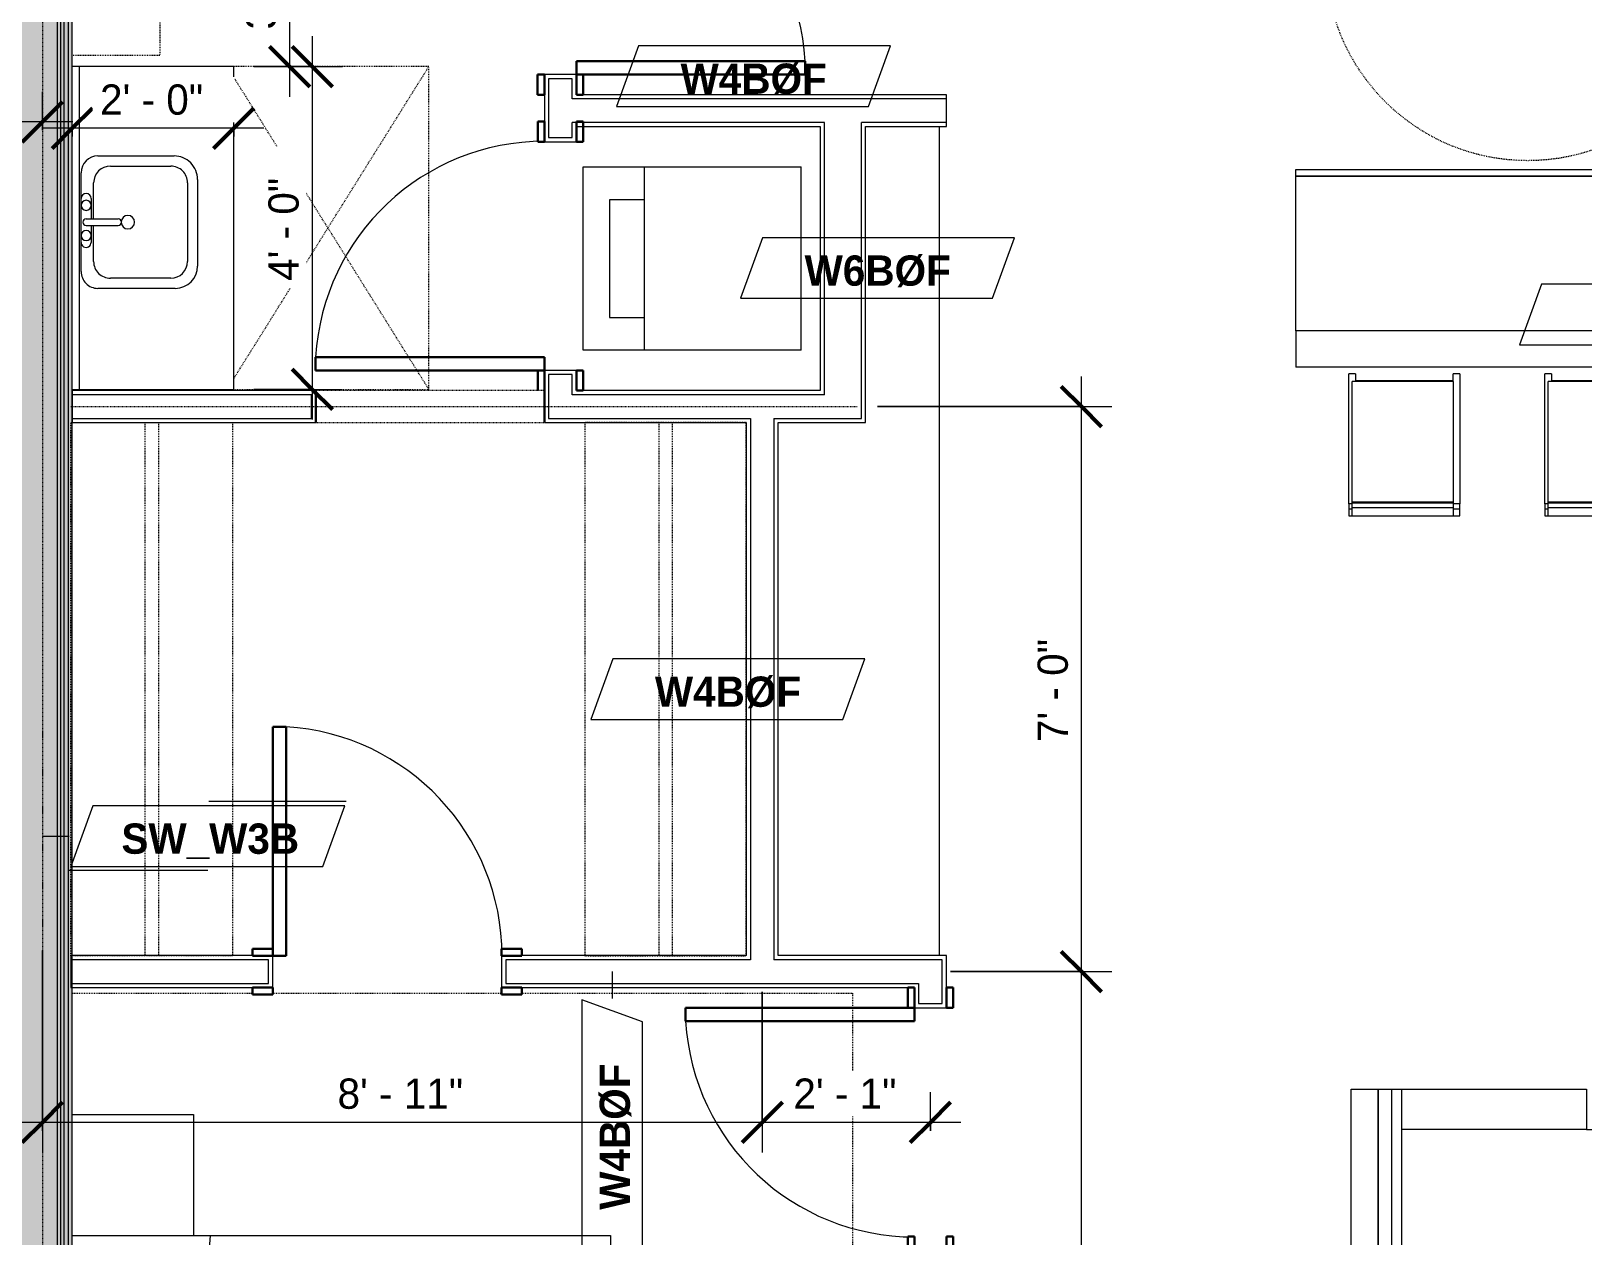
# Model space of a CAD drawing. Header units: inches. Extents: x -4010 to -1872, y 9846 to 12241.
# Drawn here: x -2937.2 to -2706.5, y 10120.7 to 10299.9 of the extents above; entities that cross this region are included whole.
import ezdxf

# ---------------------------------------------------------------- set-up
doc = ezdxf.new("R2010")
doc.units = ezdxf.units.IN
doc.header["$MEASUREMENT"] = 0
for name, pattern in [('Dash', [0.25, 0.125, -0.125]), ('Dash 3_32_', [0.1875, 0.09375, -0.09375]), ('Overhead', [0.15625, 0.09375, -0.0625])]:
    doc.linetypes.add(name, pattern=pattern)
for name, color, linetype, lineweight in [('0-1', 7, 'Continuous', 5), ('A-ANNO-DIMS', 211, 'Continuous', 9), ('A-ANNO-DIMS-48', 211, 'Continuous', 9), ('A-DETL-1', 90, 'Dash 3_32_', 18), ('A-DETL-GENF-3', 92, 'Overhead', 9), ('A-DETL-MEDM', 33, 'Continuous', 30), ('A-DOOR-3', 31, 'Continuous', 9), ('A-DOOR-4', 31, 'Continuous', 30), ('A-DOOR-FRAM-3', 31, 'Continuous', 30), ('A-GENM', 5, 'Continuous', 9), ('A-GENM-HDLN', 13, 'Dash', 9), ('A-WALL', 113, 'Continuous', 18), ('A-WALL-2', 250, 'Continuous', 18), ('A-WALL-3', 113, 'Continuous', 9), ('A-WALL-IDEN', 211, 'Continuous', 9), ('I-FURN', 30, 'Continuous', 9), ('I-FURN-HDLN', 30, 'Dash', 9), ('I-WALL-1', 21, 'Continuous', 18), ('I-WALL-2', 241, 'Continuous', 5), ('I-WALL-3', 7, 'Continuous', 9), ('P-SANR-FIXT', 6, 'Continuous', 9), ('Q-CASE', 31, 'Continuous', 9), ('Q-CASE-2', 31, 'Dash', 9), ('Q-CASE-HDLN', 31, 'Dash', 9)]:
    doc.layers.add(name, color=color, linetype=linetype, lineweight=lineweight)
doc.styles.add('Century Gothic', font='ufonts.com_century-gothic.ttf', dxfattribs={"height": 4.5})
doc.styles.add('Century Gothic_B', font='GOTHICB.TTF', dxfattribs={"height": 4.5})
doc.dimstyles.new('OD_1__HACK_2', dxfattribs={"dimscale": 12, "dimtxt": 4.698757, "dimasz": 0.5, "dimexe": 0.375, "dimexo": 0.25, "dimgap": 0.0625, "dimtad": 1, "dimdec": 4, "dimrnd": 0.0625, "dimzin": 3, "dimdsep": 46, "dimlunit": 4, "dimtxsty": 'Century Gothic', "dimblk1": 'OBLIQUE', "dimblk2": 'OBLIQUE', "dimsah": 1, "dimcen": 0.09, "dimdle": 0.375, "dimazin": 0, "dimtfac": 1, "dimtdec": 4, "dimtix": 1, "dimtmove": 0, "dimatfit": 3, "dimfxl": 1, "dimtvp": 1, "dimtfill": 1, "dimfrac": 2, "dimtolj": 1, "dimtzin": 0, "dimarcsym": 2})
doc.dimstyles.new('OD_1__HACK_2_1', dxfattribs={"dimscale": 12, "dimtxt": 4.698757, "dimasz": 0.5, "dimexe": 0.375, "dimexo": 0.25, "dimgap": 0.0625, "dimtad": 1, "dimdec": 4, "dimrnd": 0.0625, "dimzin": 3, "dimdsep": 46, "dimlunit": 4, "dimtxsty": 'Century Gothic', "dimblk1": 'OBLIQUE', "dimblk2": 'OBLIQUE', "dimsah": 1, "dimcen": 0.09, "dimdle": 0.375, "dimazin": 0, "dimtfac": 1, "dimtdec": 4, "dimtix": 1, "dimtmove": 0, "dimatfit": 3, "dimfxl": 1, "dimtvp": 1, "dimtfill": 1, "dimfrac": 2, "dimtolj": 1, "dimtzin": 0, "dimarcsym": 2})

# ---------------------------------------------------------------- blocks, each defined once
blk = doc.blocks.new('CTR - 1st Phase - Common Walls_rvt-1-UNITS PLANS - 3RD FLOOR')
at = {"layer": 'I-WALL-1'}
blk.add_hatch(color=256, dxfattribs=at).paths.add_polyline_path([(-2931.71, 9988.44), (-2931.09, 9988.44), (-2931.09, 10373.41), (-2931.71, 10373.41), (-2931.71, 9995.9)], flags=0)
at = {"layer": 'I-WALL-2'}
for points in [[(-2938.84, 9988.44), (-2933.34, 9988.44), (-2933.34, 10374.04), (-2938.84, 10374.04), (-2938.84, 9995.9)], [(-2933.34, 9988.44), (-2932.84, 9988.44), (-2932.84, 10374.04), (-2933.34, 10374.04), (-2933.34, 9995.9)], [(-2932.34, 9988.44), (-2932.34, 10374.04), (-2932.84, 10374.04), (-2932.84, 9988.44)], [(-2931.71, 9988.44), (-2931.71, 10374.04), (-2932.34, 10374.04), (-2932.34, 9988.44)]]:
    blk.add_hatch(color=256, dxfattribs=at).paths.add_polyline_path(points, flags=0)
at = {"layer": 'A-WALL-2'}
for p, q in [((-2933.34, 10373.41), (-2933.34, 9988.44)), ((-2932.84, 10373.41), (-2932.84, 9988.44)), ((-2932.34, 10373.41), (-2932.34, 9988.44)), ((-2931.71, 10373.41), (-2931.71, 9988.44))]:
    blk.add_line(p, q, dxfattribs=at)
at = {"layer": 'I-WALL-3'}
blk.add_line((-2931.09, 9988.44), (-2931.09, 10332.89), dxfattribs=at)
blk = doc.blocks.new('Couch-Both_Arms-Generic - 1-1372852-UNITS PLANS - 3RD FLOOR')
at = {"layer": 'I-FURN'}
for p, q in [((-36, 18.5), (36, 18.5)), ((-36, 17.5), (-36, 18.5)), ((36, 18.5), (36, 17.5)), ((-42, 17.5), (-36, 17.5)), ((-42, -10), (-42, 17.5)), ((-36, 17.5), (-36, -10)), ((36, 17.5), (42, 17.5)), ((36, -10), (36, 17.5)), ((42, 17.5), (42, -10)), ((-42, -10), (42, -10)), ((-42, -13.5), (-42, -10)), ((-42, -11.5), (42, -11.5)), ((42, -10), (42, -13.5)), ((-42, -13.5), (42, -13.5)), ((-42, -17.5), (-42, -13.5)), ((42, -13.5), (-42, -13.5)), ((42, -13.5), (42, -17.5)), ((42, -17.5), (-42, -17.5))]:
    blk.add_line(p, q, dxfattribs=at)
blk = doc.blocks.new('Bar_Stool_6722_1_ - Bar_Stool_6722_1_-1372833-UNITS PLANS - 3RD FLOOR')
at = {"layer": 'I-FURN'}
for p, q in [((1, 0), (0, 0)), ((0, 0), (0, -0.98)), ((1, -1.24), (1, 0)), ((16, 0), (1, 0)), ((16, 0), (16, -1.24)), ((0, -0.98), (1, -0.98)), ((0, -0.98), (0, -1.78)), ((0, -1.78), (1, -1.78)), ((0, -17.72), (0, -1.78)), ((1, -1.91), (1, -1.24)), ((16, -1.24), (1, -1.24)), ((1, -1.91), (16, -1.91)), ((1, -2.03), (1, -1.91)), ((1, -17.63), (1, -2.03)), ((1, -2.03), (16, -2.03)), ((16.5, 0), (16, 0)), ((16, -0.98), (16.5, -0.98)), ((16, -1.24), (16, -1.91)), ((16, -1.78), (16.5, -1.78)), ((16, -1.91), (16, -2.03)), ((16, -2.03), (16, -17.63)), ((16.5, -0.98), (16.5, 0)), ((16.5, -1.78), (16.5, -0.98)), ((16.5, -1.78), (16.5, -17.72)), ((0, -19.21), (0, -17.72)), ((1, -19.89), (1, -17.63)), ((16, -17.63), (16, -19.89)), ((16.5, -17.72), (16.5, -19.21)), ((0, -21.13), (0, -19.21)), ((1, -19.99), (1, -19.89)), ((1, -19.99), (1, -20.06)), ((1, -20), (16, -20)), ((1, -20.06), (1, -20.14)), ((15.5, -20.14), (1, -20.14)), ((1, -20.14), (1, -21.13)), ((15.5, -20.06), (15.5, -19.98)), ((15.5, -20.14), (15.5, -20.06)), ((15.5, -21.13), (15.5, -20.14)), ((16, -19.89), (16, -19.99)), ((16.5, -19.21), (16.5, -21.13)), ((0, -21.13), (1, -21.13)), ((15.5, -21.13), (16.5, -21.13))]:
    blk.add_line(p, q, dxfattribs=at)
blk = doc.blocks.new('OD_CW_Base Cabinet - OD_CW_Base Cabinet-V39-UNITS PLANS - 3RD FLOOR')
at = {"layer": 'Q-CASE'}
for p, q in [((0.74, -24), (0.74, 0)), ((0.74, 0), (107.69, 0)), ((0.74, -1), (0.74, 0)), ((0.74, 0), (107.69, 0)), ((107.69, -1), (0.74, -1)), ((0.74, -24), (0.74, -1)), ((0.74, -1), (107.69, -1)), ((107.69, -24), (0.74, -24)), ((107.69, -24), (0.74, -24))]:
    blk.add_line(p, q, dxfattribs=at)
blk = doc.blocks.new('SWING - SINGLE - FLUSH - 2-10 x 6-8 - PRIVACY-3199407-UNITS PLANS - 3RD FLOOR')
at = {"layer": 'A-DOOR-3'}
blk.add_arc((17, 2.37), 34.07, 93.3657, 180, dxfattribs=at)
at = {"layer": 'A-DOOR-4'}
for p, q in [((15, 2.37), (15, 36.38)), ((17, 36.38), (15, 36.38)), ((17, 2.37), (17, 36.38)), ((17, 2.37), (15, 2.37))]:
    blk.add_line(p, q, dxfattribs=at)
at = {"layer": 'A-DOOR-FRAM-3'}
for p, q in [((-17, 3.37), (-20, 3.37)), ((-20, 3.37), (-20, 2.37)), ((-20, 2.37), (-17, 2.37)), ((-17, 2.37), (-17, 3.37)), ((20, 3.37), (17, 3.37)), ((17, 3.37), (17, 2.37)), ((17, 2.37), (20, 2.37)), ((20, 2.37), (20, 3.37)), ((-17, -2.38), (-20, -2.38)), ((-20, -2.38), (-20, -3.38)), ((-20, -3.38), (-17, -3.38)), ((-17, -3.38), (-17, -2.38)), ((20, -2.38), (17, -2.38)), ((17, -2.38), (17, -3.38)), ((17, -3.38), (20, -3.38)), ((20, -3.38), (20, -2.38))]:
    blk.add_line(p, q, dxfattribs=at)
blk = doc.blocks.new('OD_CW_Closet - OD_CW_Closet-3890322-UNITS PLANS - 3RD FLOOR')
at = {"layer": 'Q-CASE-HDLN'}
for p, q in [((0.74, -24), (0.74, 0)), ((0.74, 0), (79.99, 0)), ((79.99, 0), (79.99, -24)), ((0.74, -11), (79.99, -11)), ((0.74, -13), (79.99, -13)), ((79.99, -24), (0.74, -24))]:
    blk.add_line(p, q, dxfattribs=at)
blk = doc.blocks.new('Bed-Standard - King 78_ x 80_-V25-UNITS PLANS - 3RD FLOOR')
at = {"layer": 'I-FURN'}
for p, q in [((-28.31, 41.8), (49.69, 41.8)), ((-28.31, -38.2), (-28.31, 41.8)), ((49.69, 41.8), (49.69, -38.2)), ((49.69, -24.2), (-28.31, -17.63)), ((-25.31, -24.2), (46.69, -24.2)), ((-25.31, -36.2), (-25.31, -24.2)), ((46.69, -36.2), (46.69, -24.2)), ((-25.31, -36.2), (46.69, -36.2))]:
    blk.add_line(p, q, dxfattribs=at)
at = {"layer": 'I-FURN-HDLN'}
for p, q in [((-64.31, 77.8), (73.69, 77.8)), ((-64.31, 28.6), (-64.31, 77.8)), ((67.69, 77.8), (67.69, -38.2)), ((73.69, 62.92), (73.69, 30.92)), ((-64.31, -8.4), (-64.31, 25.6)), ((73.69, 24.98), (73.69, -38.2)), ((-64.31, -38.2), (-64.31, -11.4))]:
    blk.add_line(p, q, dxfattribs=at)
blk = doc.blocks.new('SWING - SINGLE - FLUSH - 2-10 x 6-8 - PRIVACY-3199405-UNITS PLANS - 3RD FLOOR')
at = {"layer": 'A-DOOR-3'}
blk.add_arc((17, -2.37), 34.07, 180, 266.6343, dxfattribs=at)
at = {"layer": 'A-DOOR-4'}
for p, q in [((15, -2.37), (15, -36.38)), ((17, -2.37), (15, -2.37)), ((17, -2.37), (17, -36.38)), ((17, -36.38), (15, -36.38))]:
    blk.add_line(p, q, dxfattribs=at)
at = {"layer": 'A-DOOR-FRAM-3'}
for p, q in [((-20, 2.38), (-20, 3.38)), ((-20, 3.38), (-17, 3.38)), ((-17, 2.38), (-20, 2.38)), ((-17, 3.38), (-17, 2.38)), ((17, 2.38), (17, 3.38)), ((17, 3.38), (20, 3.38)), ((20, 2.38), (17, 2.38)), ((20, 3.38), (20, 2.38)), ((-20, -2.37), (-17, -2.37)), ((-20, -3.37), (-20, -2.37)), ((-17, -3.37), (-20, -3.37)), ((-17, -2.37), (-17, -3.37)), ((17, -2.37), (20, -2.37)), ((17, -3.37), (17, -2.37)), ((20, -3.37), (17, -3.37)), ((20, -2.37), (20, -3.37))]:
    blk.add_line(p, q, dxfattribs=at)
blk = doc.blocks.new('Table-Night Stand - 18_ x 18_ x 24_-V18-UNITS PLANS - 3RD FLOOR')
at = {"layer": 'I-FURN'}
for p, q in [((0.15, 0), (18.15, 0)), ((0.15, -18), (0.15, 0))]:
    blk.add_line(p, q, dxfattribs=at)
blk = doc.blocks.new('Stacked Washer and Dryer - 26_x25_ - Private-3627842-UNITS PLANS - 3RD FLOOR')
at = {"layer": 'P-SANR-FIXT'}
for p, q in [((0, 13.625), (32.4375, 13.625)), ((0, 13.625), (0, -13.625)), ((23.34375, -13.625), (23.34375, 13.625)), ((32.4375, 13.625), (32.4375, -13.625)), ((28.53125, 8.75), (23.34375, 8.75)), ((28.53125, -8.75), (28.53125, 8.75)), ((23.34375, -8.75), (28.53125, -8.75)), ((32.4375, -13.625), (0, -13.625))]:
    blk.add_line(p, q, dxfattribs=at)
blk = doc.blocks.new('Door-Opening - 34_ x 80_-3928388-UNITS PLANS - 3RD FLOOR')
at = {"layer": 'A-DETL-GENF-3'}
for p, q in [((16.68, 2.38), (-17.32, 2.38)), ((-17.32, -2.37), (16.68, -2.37))]:
    blk.add_line(p, q, dxfattribs=at)
at = {"layer": 'A-DETL-MEDM'}
for p, q in [((-17.32, 2.38), (-17.32, -2.37)), ((16.68, -2.37), (16.68, 2.38))]:
    blk.add_line(p, q, dxfattribs=at)
blk = doc.blocks.new('M_Sink Vanity-Square - 500 x 440mm-1372835-UNITS PLANS - 3RD FLOOR')
at = {"layer": 'P-SANR-FIXT'}
for p, q in [((-5.72, 10.23), (7.14, 10.23)), ((-5.22, 8.73), (6.46, 8.73)), ((-9.22, -4.59), (-9.22, 6.73)), ((-7.72, -2.72), (-7.72, 6.23)), ((8.96, 6.23), (8.96, -2.72)), ((10.46, 6.91), (10.46, -4.59)), ((0.12, -6.33), (0.12, -1.59)), ((1.12, -6.33), (1.12, -1.59)), ((0.12, -5.22), (-5.22, -5.22)), ((-2.88, -5.59), (0.12, -5.59)), ((6.46, -5.22), (1.12, -5.22)), ((1.12, -5.59), (3.62, -5.59)), ((7.96, -7.09), (-6.72, -7.09)), ((3.62, -7.09), (-2.88, -7.09))]:
    blk.add_line(p, q, dxfattribs=at)
for centre, radius, start, end in [((-5.72, 6.73), 3.5, 90, 180), ((7.14, 6.91), 3.32, 360, 90), ((-5.22, 6.23), 2.5, 90, 180), ((6.46, 6.23), 2.5, 360, 90), ((0.62, -0.13), 1, 360, 180), ((0.62, -0.13), 1, 180, 0), ((0.62, -1.59), 0.5, 360, 180), ((-6.72, -4.59), 2.5, 180, 270), ((-5.22, -2.72), 2.5, 180, 270), ((6.46, -2.72), 2.5, 270, 360), ((7.96, -4.59), 2.5, 270, 0), ((-2.88, -6.34), 0.75, 90, 270), ((-1.88, -6.34), 0.75, 360, 180), ((-1.88, -6.34), 0.75, 180, 0), ((0.62, -6.33), 0.5, 180, 0), ((2.62, -6.34), 0.75, 0, 180), ((2.62, -6.34), 0.75, 180, 0), ((3.62, -6.34), 0.75, 270, 90)]:
    blk.add_arc(centre, radius, start, end, dxfattribs=at)
blk = doc.blocks.new('Bath Vanity - Bath Vanity 48_-3150017-UNITS PLANS - 3RD FLOOR')
at = {"layer": 'Q-CASE'}
for p, q in [((24.74, 24), (-23.26, 24)), ((-23.26, 24), (-23.26, 1)), ((24.74, 1), (24.74, 24))]:
    blk.add_line(p, q, dxfattribs=at)
blk = doc.blocks.new('ADA Clearances - 30_x48_-V26-UNITS PLANS - 3RD FLOOR')
at = {"layer": 'A-GENM-HDLN'}
for p, q in [((-14, -22.41), (15, 24)), ((15, 24), (-14, 24)), ((15, -24), (15, 24)), ((15, -24), (-14, 22.41)), ((-14, -24), (15, -24))]:
    blk.add_line(p, q, dxfattribs=at)
blk = doc.blocks.new('BATHROOM MIRROR - BATHROOM MIRROR 48_-3123886-UNITS PLANS - 3RD FLOOR')
at = {"layer": 'Q-CASE'}
for p, q in [((-23.26, -23), (24.74, -23)), ((-23.26, -23), (-23.26, -24)), ((24.74, -24), (24.74, -23)), ((24.74, -24), (-23.26, -24))]:
    blk.add_line(p, q, dxfattribs=at)
blk = doc.blocks.new('300 Series Wall Hung Cabinet_326 - 30_-2909953-UNITS PLANS - 3RD FLOOR')
at = {"layer": 'Q-CASE'}
for p, q in [((-2.01, 14.69), (-2.5, 14.69)), ((-2.5, 14.69), (-2.5, 13.19)), ((-2.01, 13.19), (-2.01, 14.69)), ((2.49, 14.69), (2, 14.69)), ((2, 14.69), (2, 13.19)), ((2.49, 13.19), (2.49, 14.69)), ((-2.01, 13.19), (-2.5, 13.19)), ((2.49, 13.19), (2, 13.19))]:
    blk.add_line(p, q, dxfattribs=at)
at = {"layer": 'Q-CASE-2'}
for p, q in [((-15, 0.19), (-15, 13.19)), ((-15, 13.19), (15, 13.19)), ((15, 13.19), (15, 0.19)), ((15, 0.19), (-15, 0.19))]:
    blk.add_line(p, q, dxfattribs=at)
blk = doc.blocks.new('SWING - SINGLE - FLUSH - 2-10 x 6-8 - PASSAGE-3928390-UNITS PLANS - 3RD FLOOR')
at = {"layer": 'A-DOOR-3'}
blk.add_arc((17, -2.37), 34.07, 180, 266.6343, dxfattribs=at)
at = {"layer": 'A-DOOR-4'}
for p, q in [((15, -2.37), (15, -36.38)), ((17, -2.37), (15, -2.37)), ((17, -2.37), (17, -36.38)), ((17, -36.38), (15, -36.38))]:
    blk.add_line(p, q, dxfattribs=at)
at = {"layer": 'A-DOOR-FRAM-3'}
for p, q in [((-20, 2.38), (-20, 3.38)), ((-20, 3.38), (-17, 3.38)), ((-17, 2.38), (-20, 2.38)), ((-17, 3.38), (-17, 2.38)), ((17, 2.38), (17, 3.38)), ((17, 3.38), (20, 3.38)), ((20, 2.38), (17, 2.38)), ((20, 3.38), (20, 2.38)), ((-20, -2.37), (-17, -2.37)), ((-20, -3.37), (-20, -2.37)), ((-17, -3.37), (-20, -3.37)), ((-17, -2.37), (-17, -3.37)), ((17, -2.37), (20, -2.37)), ((17, -3.37), (17, -2.37)), ((20, -3.37), (17, -3.37))]:
    blk.add_line(p, q, dxfattribs=at)
blk = doc.blocks.new('ADA Clearances - 5ft Circle-3255450-UNITS PLANS - 3RD FLOOR')
at = {"layer": 'A-GENM-HDLN'}
blk.add_circle((0, 0), 30, dxfattribs=at)
blk = doc.blocks.new('OD_CW_Closet - OD_CW_Closet-3890321-UNITS PLANS - 3RD FLOOR')
at = {"layer": 'Q-CASE-HDLN'}
for p, q in [((79.99, 24), (0.74, 24)), ((0.74, 24), (0.74, 0)), ((79.99, 0), (79.99, 24)), ((0.74, 13), (79.99, 13)), ((0.74, 11), (79.99, 11)), ((0.74, 0), (79.99, 0))]:
    blk.add_line(p, q, dxfattribs=at)
blk = doc.blocks.new('Casework 12 - Casework 1-3926359-UNITS PLANS - 3RD FLOOR')
at = {"layer": 'Q-CASE'}
blk.add_line((-2802.15, 10162.41), (-2802.15, 10285.66), dxfattribs=at)
blk = doc.blocks.new('DIMBLOCK82-UNITS PLANS - 3RD FLOOR')
at = {"layer": 'A-ANNO-DIMS-48'}
for p, q in [((-3049.4, 10144.04), (-3049.4, 10133.12)), ((-3049.4, 10137.62), (-3049.4, 10144.04)), ((-2935.52, 10136.38), (-2935.52, 10142.12)), ((-2931.02, 10137.62), (-3049.4, 10137.62)), ((-2935.52, 10137.62), (-2935.52, 10136.38))]:
    blk.add_line(p, q, dxfattribs=at)
at = {"layer": 'A-ANNO-DIMS-48', "lineweight": 50}
for p, q in [((-3049.4, 10137.62), (-3046.4, 10140.62)), ((-2935.52, 10137.62), (-2932.52, 10140.62)), ((-3049.4, 10137.62), (-3052.4, 10134.62)), ((-2935.52, 10137.62), (-2938.52, 10134.62))]:
    blk.add_line(p, q, dxfattribs=at)
at = {"layer": 'A-ANNO-DIMS-48', "color": 0, "insert": (-3006.07, 10144.14), "char_height": 4.5, "width": 32.6676, "attachment_point": 1, "line_spacing_factor": 0.984502, "style": 'Century Gothic', "bg_fill": 3, "box_fill_scale": 1.25, "bg_fill_color": 256, "bg_fill_true_color": 13158600, "bg_fill_transparency": 0}
blk.add_mtext('9\' - 5 7/8"', dxfattribs=at)
blk = doc.blocks.new('_Oblique')
at = {"color": 0, "linetype": 'ByBlock', "lineweight": -2}
blk.add_line((-0.5, -0.5), (0.5, 0.5), dxfattribs=at)
blk = doc.blocks.new('DIMBLOCK84-UNITS PLANS - 3RD FLOOR')
at = {"layer": 'A-ANNO-DIMS-48'}
for p, q in [((-3069.52, 10285.12), (-3069.52, 10290.86)), ((-2935.52, 10285.12), (-2935.52, 10290.86)), ((-2931.02, 10286.36), (-3069.52, 10286.36)), ((-3069.52, 10286.36), (-3069.52, 10285.12)), ((-2935.52, 10286.36), (-2935.52, 10285.12))]:
    blk.add_line(p, q, dxfattribs=at)
at = {"layer": 'A-ANNO-DIMS-48', "lineweight": 50}
for p, q in [((-3069.52, 10286.36), (-3066.52, 10289.36)), ((-2935.52, 10286.36), (-2932.52, 10289.36)), ((-3069.52, 10286.36), (-3072.52, 10283.36)), ((-2935.52, 10286.36), (-2938.52, 10283.36))]:
    blk.add_line(p, q, dxfattribs=at)
at = {"layer": 'A-ANNO-DIMS-48', "color": 0, "insert": (-3012.15, 10292.88), "char_height": 4.5, "width": 23.091, "attachment_point": 1, "line_spacing_factor": 0.984502, "style": 'Century Gothic', "bg_fill": 3, "box_fill_scale": 1.25, "bg_fill_color": 256, "bg_fill_true_color": 13158600, "bg_fill_transparency": 0}
blk.add_mtext('11\' - 2"', dxfattribs=at)
blk = doc.blocks.new('DIMBLOCK225-UNITS PLANS - 3RD FLOOR')
at = {"layer": 'A-ANNO-DIMS-48'}
for p, q in [((-2895.41, 10299.1), (-2895.41, 10242.1)), ((-2904.09, 10294.6), (-2890.91, 10294.6)), ((-2895.41, 10294.6), (-2904.09, 10294.6)), ((-2904.09, 10246.6), (-2890.91, 10246.6)), ((-2895.41, 10246.6), (-2904.09, 10246.6))]:
    blk.add_line(p, q, dxfattribs=at)
at = {"layer": 'A-ANNO-DIMS-48', "lineweight": 50}
for p, q in [((-2895.41, 10294.6), (-2898.41, 10297.6)), ((-2895.41, 10294.6), (-2892.41, 10291.6)), ((-2895.41, 10246.6), (-2898.41, 10249.6)), ((-2895.41, 10246.6), (-2892.41, 10243.6))]:
    blk.add_line(p, q, dxfattribs=at)
at = {"layer": 'A-ANNO-DIMS-48', "color": 0, "insert": (-2901.93, 10262.73), "char_height": 4.5, "width": 18.8845, "attachment_point": 1, "rotation": 90, "line_spacing_factor": 0.984502, "style": 'Century Gothic', "bg_fill": 3, "box_fill_scale": 1.25, "bg_fill_color": 256, "bg_fill_true_color": 13158600, "bg_fill_transparency": 0}
blk.add_mtext('4\' - 0"', dxfattribs=at)
blk = doc.blocks.new('DIMBLOCK226-UNITS PLANS - 3RD FLOOR')
at = {"layer": 'A-ANNO-DIMS-48'}
for p, q in [((-2931.09, 10284.18), (-2931.09, 10289.93)), ((-2907.09, 10284.18), (-2907.09, 10289.93)), ((-2902.59, 10285.43), (-2935.59, 10285.43)), ((-2931.09, 10285.43), (-2931.09, 10284.18)), ((-2907.09, 10285.43), (-2907.09, 10284.18))]:
    blk.add_line(p, q, dxfattribs=at)
at = {"layer": 'A-ANNO-DIMS-48', "lineweight": 50}
for p, q in [((-2931.09, 10285.43), (-2928.09, 10288.43)), ((-2907.09, 10285.43), (-2904.09, 10288.43)), ((-2931.09, 10285.43), (-2934.09, 10282.43)), ((-2907.09, 10285.43), (-2910.09, 10282.43))]:
    blk.add_line(p, q, dxfattribs=at)
at = {"layer": 'A-ANNO-DIMS-48', "color": 0, "insert": (-2926.95, 10291.94), "char_height": 4.5, "width": 18.8845, "attachment_point": 1, "line_spacing_factor": 0.984502, "style": 'Century Gothic', "bg_fill": 3, "box_fill_scale": 1.25, "bg_fill_color": 256, "bg_fill_true_color": 13158600, "bg_fill_transparency": 0}
blk.add_mtext('2\' - 0"', dxfattribs=at)
blk = doc.blocks.new('DIMBLOCK227-UNITS PLANS - 3RD FLOOR')
at = {"layer": 'A-ANNO-DIMS-48'}
for p, q in [((-2898.77, 10332.64), (-2898.77, 10290.1)), ((-2897.53, 10328.14), (-2903.27, 10328.14)), ((-2898.77, 10328.14), (-2897.53, 10328.14)), ((-2904.08, 10294.6), (-2894.27, 10294.6)), ((-2898.77, 10294.6), (-2904.08, 10294.6))]:
    blk.add_line(p, q, dxfattribs=at)
at = {"layer": 'A-ANNO-DIMS-48', "lineweight": 50}
for p, q in [((-2898.77, 10328.14), (-2901.77, 10331.14)), ((-2898.77, 10328.14), (-2895.77, 10325.14)), ((-2898.77, 10294.6), (-2901.77, 10297.6)), ((-2898.77, 10294.6), (-2895.77, 10291.6))]:
    blk.add_line(p, q, dxfattribs=at)
at = {"layer": 'A-ANNO-DIMS-48', "color": 0, "insert": (-2905.29, 10300.11), "char_height": 4.5, "width": 27.029, "attachment_point": 1, "rotation": 90, "line_spacing_factor": 0.984502, "style": 'Century Gothic', "bg_fill": 3, "box_fill_scale": 1.25, "bg_fill_color": 256, "bg_fill_true_color": 13158600, "bg_fill_transparency": 0}
blk.add_mtext('33" MIN', dxfattribs=at)
blk = doc.blocks.new('DIMBLOCK265-UNITS PLANS - 3RD FLOOR')
at = {"layer": 'A-ANNO-DIMS-48', "lineweight": 50}
for p, q in [((-2781.07, 10160.04), (-2784.07, 10163.04)), ((-2781.07, 10160.04), (-2778.07, 10157.04)), ((-2781.07, 9988.44), (-2784.07, 9991.44)), ((-2781.07, 9988.44), (-2778.07, 9985.44))]:
    blk.add_line(p, q, dxfattribs=at)
at = {"layer": 'A-ANNO-DIMS-48'}
for p, q in [((-2800.52, 10160.04), (-2776.57, 10160.04)), ((-2781.07, 10160.04), (-2800.52, 10160.04)), ((-2781.07, 9983.94), (-2781.07, 10160.04)), ((-2791.52, 9988.44), (-2776.57, 9988.44)), ((-2781.07, 9988.44), (-2791.52, 9988.44))]:
    blk.add_line(p, q, dxfattribs=at)
at = {"layer": 'A-ANNO-DIMS-48', "color": 0, "insert": (-2787.59, 10058.88), "char_height": 4.5, "width": 36.8741, "attachment_point": 1, "rotation": 90, "line_spacing_factor": 0.984502, "style": 'Century Gothic', "bg_fill": 3, "box_fill_scale": 1.25, "bg_fill_color": 256, "bg_fill_true_color": 13158600, "bg_fill_transparency": 0}
blk.add_mtext('14\' - 3 5/8"', dxfattribs=at)
blk = doc.blocks.new('DIMBLOCK266-UNITS PLANS - 3RD FLOOR')
at = {"layer": 'A-ANNO-DIMS-48'}
for p, q in [((-2781.07, 10160.04), (-2781.07, 10248.54)), ((-2811.4, 10244.04), (-2776.57, 10244.04)), ((-2781.07, 10244.04), (-2811.4, 10244.04)), ((-2800.52, 10160.04), (-2776.57, 10160.04)), ((-2781.07, 10160.04), (-2800.52, 10160.04))]:
    blk.add_line(p, q, dxfattribs=at)
at = {"layer": 'A-ANNO-DIMS-48', "lineweight": 50}
for p, q in [((-2781.07, 10244.04), (-2784.07, 10247.04)), ((-2781.07, 10244.04), (-2778.07, 10241.04)), ((-2781.07, 10160.04), (-2784.07, 10163.04)), ((-2781.07, 10160.04), (-2778.07, 10157.04))]:
    blk.add_line(p, q, dxfattribs=at)
at = {"layer": 'A-ANNO-DIMS-48', "color": 0, "insert": (-2787.59, 10194.17), "char_height": 4.5, "width": 18.8845, "attachment_point": 1, "rotation": 90, "line_spacing_factor": 0.984502, "style": 'Century Gothic', "bg_fill": 3, "box_fill_scale": 1.25, "bg_fill_color": 256, "bg_fill_true_color": 13158600, "bg_fill_transparency": 0}
blk.add_mtext('7\' - 0"', dxfattribs=at)
blk = doc.blocks.new('DIMBLOCK267-UNITS PLANS - 3RD FLOOR')
at = {"layer": 'A-ANNO-DIMS-48'}
for p, q in [((-2828.52, 10157.04), (-2828.52, 10133.13)), ((-2828.52, 10137.63), (-2828.52, 10157.04)), ((-2803.52, 10136.39), (-2803.52, 10142.13)), ((-2799.02, 10137.63), (-2828.52, 10137.63)), ((-2803.52, 10137.63), (-2803.52, 10136.39))]:
    blk.add_line(p, q, dxfattribs=at)
at = {"layer": 'A-ANNO-DIMS-48', "lineweight": 50}
for p, q in [((-2828.52, 10137.63), (-2825.52, 10140.63)), ((-2803.52, 10137.63), (-2800.52, 10140.63)), ((-2828.52, 10137.63), (-2831.52, 10134.63)), ((-2803.52, 10137.63), (-2806.52, 10134.63))]:
    blk.add_line(p, q, dxfattribs=at)
at = {"layer": 'A-ANNO-DIMS-48', "color": 0, "insert": (-2823.89, 10144.15), "char_height": 4.5, "width": 18.8845, "attachment_point": 1, "line_spacing_factor": 0.984502, "style": 'Century Gothic', "bg_fill": 3, "box_fill_scale": 1.25, "bg_fill_color": 256, "bg_fill_true_color": 13158600, "bg_fill_transparency": 0}
blk.add_mtext('2\' - 1"', dxfattribs=at)
blk = doc.blocks.new('DIMBLOCK268-UNITS PLANS - 3RD FLOOR')
at = {"layer": 'A-ANNO-DIMS-48'}
for p, q in [((-2935.52, 10163.19), (-2935.52, 10133.13)), ((-2935.52, 10137.63), (-2935.52, 10163.19)), ((-2828.52, 10157.04), (-2828.52, 10133.13)), ((-2828.52, 10137.63), (-2828.52, 10157.04)), ((-2828.52, 10137.63), (-2940.02, 10137.63))]:
    blk.add_line(p, q, dxfattribs=at)
at = {"layer": 'A-ANNO-DIMS-48', "lineweight": 50}
for p, q in [((-2935.52, 10137.63), (-2932.52, 10140.63)), ((-2828.52, 10137.63), (-2825.52, 10140.63)), ((-2935.52, 10137.63), (-2938.52, 10134.63)), ((-2828.52, 10137.63), (-2831.52, 10134.63))]:
    blk.add_line(p, q, dxfattribs=at)
at = {"layer": 'A-ANNO-DIMS-48', "color": 0, "insert": (-2891.65, 10144.15), "char_height": 4.5, "width": 23.091, "attachment_point": 1, "line_spacing_factor": 0.984502, "style": 'Century Gothic', "bg_fill": 3, "box_fill_scale": 1.25, "bg_fill_color": 256, "bg_fill_true_color": 13158600, "bg_fill_transparency": 0}
blk.add_mtext('8\' - 11"', dxfattribs=at)
blk = doc.blocks.new('Wall Tag - Shear Wall-3956451-UNITS PLANS - 3RD FLOOR')
at = {"layer": 'A-WALL-IDEN'}
for p, q in [((0.4291, 0.1068), (0.0033, 0.1068)), ((-0.3561, 0.0937), (-0.4244, -0.0937)), ((0.4244, 0.0937), (-0.3561, 0.0937)), ((0.3561, -0.0937), (0.4244, 0.0937)), ((-0.4244, -0.0937), (0.3561, -0.0937)), ((0, -0.1068), (-0.4291, -0.1068))]:
    blk.add_line(p, q, dxfattribs=at)
blk = doc.blocks.new('Wall Tag - Arch Wall-3956453-UNITS PLANS - 3RD FLOOR')
at = {"layer": 'A-WALL-IDEN'}
for p, q in [((-0.3561, 0.0937), (-0.4244, -0.0937)), ((0.4244, 0.0937), (-0.3561, 0.0937)), ((0.3561, -0.0937), (0.4244, 0.0937)), ((-0.4244, -0.0937), (0.3561, -0.0937))]:
    blk.add_line(p, q, dxfattribs=at)

msp = doc.modelspace()

# ---------------------------------------------------------------- linework, layer by layer
at = {"layer": 'A-DETL-1'}
for p, q in [((-2935.52374, 10373.4144), (-2935.52374, 10019.4144)), ((-2931.27374, 10244.0394), (-2814.39874, 10244.0394)), ((-2935.52374, 10196.42358), (-2935.52374, 10166.19399))]:
    msp.add_line(p, q, dxfattribs=at)
at = {"layer": 'A-WALL'}
for p, q in [((-2860.27374, 10292.7894), (-2860.27374, 10284.0394)), ((-2856.77374, 10292.7894), (-2860.27374, 10292.7894)), ((-2856.77374, 10289.7894), (-2856.77374, 10292.7894)), ((-2801.14874, 10289.7894), (-2856.77374, 10289.7894)), ((-2856.77374, 10284.0394), (-2856.77374, 10286.2894)), ((-2819.27374, 10286.2894), (-2856.77374, 10286.2894)), ((-2819.27374, 10245.7894), (-2819.27374, 10286.2894)), ((-2801.14874, 10286.2894), (-2813.77374, 10286.2894)), ((-2813.77374, 10242.2894), (-2813.77374, 10286.2894)), ((-2860.27374, 10284.0394), (-2856.77374, 10284.0394)), ((-2860.27374, 10248.7894), (-2860.27374, 10242.2894)), ((-2856.77374, 10248.7894), (-2860.27374, 10248.7894)), ((-2856.77374, 10245.7894), (-2856.77374, 10248.7894)), ((-2895.52374, 10245.7894), (-2931.08624, 10245.7894)), ((-2895.52374, 10242.2894), (-2895.52374, 10245.7894)), ((-2819.27374, 10245.7894), (-2856.77374, 10245.7894)), ((-2931.08624, 10242.2894), (-2895.52374, 10242.2894)), ((-2860.27374, 10242.2894), (-2830.27374, 10242.2894)), ((-2830.27374, 10242.2894), (-2830.27374, 10161.7894)), ((-2826.77374, 10242.2894), (-2813.77374, 10242.2894)), ((-2826.77374, 10242.2894), (-2826.77374, 10161.7894)), ((-2901.90333, 10161.7894), (-2931.27374, 10161.7894)), ((-2901.90333, 10158.2894), (-2901.90333, 10161.7894)), ((-2830.27374, 10161.7894), (-2866.65333, 10161.7894)), ((-2866.65333, 10161.7894), (-2866.65333, 10158.2894)), ((-2801.77374, 10161.7894), (-2826.77374, 10161.7894)), ((-2801.77374, 10155.2894), (-2801.77374, 10161.7894)), ((-2931.27374, 10158.2894), (-2901.90333, 10158.2894)), ((-2866.65333, 10158.2894), (-2805.27374, 10158.2894)), ((-2805.27374, 10158.2894), (-2805.27374, 10155.2894)), ((-2805.27374, 10155.2894), (-2801.77374, 10155.2894))]:
    msp.add_line(p, q, dxfattribs=at)
at = {"layer": 'A-WALL-3'}
for p, q in [((-2860.89874, 10293.4144), (-2860.89874, 10283.4144)), ((-2856.14874, 10293.4144), (-2860.89874, 10293.4144)), ((-2856.14874, 10290.4144), (-2856.14874, 10293.4144)), ((-2801.14874, 10290.4144), (-2856.14874, 10290.4144)), ((-2801.14874, 10285.6644), (-2801.14874, 10290.4144)), ((-2856.14874, 10283.4144), (-2856.14874, 10285.6644)), ((-2856.14874, 10285.6644), (-2819.89874, 10285.6644)), ((-2819.89874, 10285.6644), (-2819.89874, 10246.4144)), ((-2813.14874, 10285.6644), (-2801.14874, 10285.6644)), ((-2813.14874, 10241.6644), (-2813.14874, 10285.6644)), ((-2860.89874, 10283.4144), (-2856.14874, 10283.4144)), ((-2749.19874, 10255.2894), (-2749.19874, 10249.9144)), ((-2642.24874, 10249.9144), (-2749.19874, 10249.9144)), ((-2860.89874, 10249.4144), (-2860.89874, 10246.4144)), ((-2856.14874, 10249.4144), (-2860.89874, 10249.4144)), ((-2856.14874, 10246.4144), (-2856.14874, 10249.4144)), ((-2894.89874, 10246.4144), (-2931.08624, 10246.4144)), ((-2931.08624, 10246.4144), (-2931.08624, 10241.6644)), ((-2819.89874, 10246.4144), (-2856.14874, 10246.4144)), ((-2931.08624, 10241.6644), (-2894.89874, 10241.6644)), ((-2860.89874, 10241.6644), (-2830.89874, 10241.6644)), ((-2830.89874, 10241.6644), (-2830.89874, 10162.4144)), ((-2826.14874, 10241.6644), (-2813.14874, 10241.6644)), ((-2826.14874, 10162.4144), (-2826.14874, 10241.6644)), ((-2901.27833, 10162.4144), (-2931.27374, 10162.4144)), ((-2931.27374, 10162.4144), (-2931.27374, 10157.6644)), ((-2901.27833, 10157.6644), (-2901.27833, 10162.4144)), ((-2830.89874, 10162.4144), (-2867.27833, 10162.4144)), ((-2867.27833, 10162.4144), (-2867.27833, 10157.6644)), ((-2801.14874, 10162.4144), (-2826.14874, 10162.4144)), ((-2801.14874, 10154.6644), (-2801.14874, 10162.4144)), ((-2931.27374, 10157.6644), (-2901.27833, 10157.6644)), ((-2867.27833, 10157.6644), (-2805.89874, 10157.6644)), ((-2805.89874, 10157.6644), (-2805.89874, 10154.6644)), ((-2805.89874, 10154.6644), (-2801.14874, 10154.6644))]:
    msp.add_line(p, q, dxfattribs=at)
at = {"layer": 'A-WALL-IDEN'}
msp.add_line((-2935.52374, 10180.19099), (-2931.54643, 10180.19099), dxfattribs=at)

# ---------------------------------------------------------------- block references
at = {"layer": '0-1'}
msp.add_blockref('CTR - 1st Phase - Common Walls_rvt-1-UNITS PLANS - 3RD FLOOR', (0, 0), dxfattribs=at)
at = {"layer": 'A-DOOR-3'}
for name, p, rotation in [('SWING - SINGLE - FLUSH - 2-10 x 6-8 - PRIVACY-3199407-UNITS PLANS - 3RD FLOOR', (-2858.52374, 10310.4144), 269.9999999999866), ('SWING - SINGLE - FLUSH - 2-10 x 6-8 - PASSAGE-3928390-UNITS PLANS - 3RD FLOOR', (-2858.52374, 10266.4144), 269.9999999999866), ('SWING - SINGLE - FLUSH - 2-10 x 6-8 - PRIVACY-3199405-UNITS PLANS - 3RD FLOOR', (-2884.27833, 10160.0394), 180), ('SWING - SINGLE - FLUSH - 2-10 x 6-8 - PRIVACY-3199407-UNITS PLANS - 3RD FLOOR', (-2803.52374, 10137.6644), 90.00000000004798)]:
    msp.add_blockref(name, p, dxfattribs=dict(at, rotation=rotation))
msp.add_blockref('Door-Opening - 34_ x 80_-3928388-UNITS PLANS - 3RD FLOOR', (-2877.57635, 10244.0394), dxfattribs=at)
at = {"layer": 'A-GENM'}
for name, p in [('ADA Clearances - 5ft Circle-3255450-UNITS PLANS - 3RD FLOOR', (-2714.72374, 10310.6019)), ('ADA Clearances - 30_x48_-V26-UNITS PLANS - 3RD FLOOR', (-2893.08165, 10270.6019))]:
    msp.add_blockref(name, p, dxfattribs=at)
at = {"layer": 'A-WALL-IDEN', "xscale": 47.99999999999997, "yscale": 47.99999999999997, "zscale": 47.99999999999997}
for name, p in [('Wall Tag - Arch Wall-3956453-UNITS PLANS - 3RD FLOOR', (-2829.83624, 10293.16642)), ('Wall Tag - Arch Wall-3956453-UNITS PLANS - 3RD FLOOR', (-2811.39671, 10264.64506)), ('Wall Tag - Arch Wall-3956453-UNITS PLANS - 3RD FLOOR', (-2695.60499, 10257.72892)), ('Wall Tag - Shear Wall-3956451-UNITS PLANS - 3RD FLOOR', (-2910.94888, 10180.19099))]:
    msp.add_blockref(name, p, dxfattribs=at)
at = {"layer": 'I-FURN'}
for name, p, rotation in [('Bar_Stool_6722_1_ - Bar_Stool_6722_1_-1372833-UNITS PLANS - 3RD FLOOR', (-2724.81003, 10227.7894), 180), ('Bar_Stool_6722_1_ - Bar_Stool_6722_1_-1372833-UNITS PLANS - 3RD FLOOR', (-2695.68871, 10227.7894), 180), ('Bed-Standard - King 78_ x 80_-V25-UNITS PLANS - 3RD FLOOR', (-2892.88132, 10092.50751), 270.0000000000285), ('Couch-Both_Arms-Generic - 1-1372852-UNITS PLANS - 3RD FLOOR', (-2723.47374, 10100.58637), 269.9999999999437), ('Table-Night Stand - 18_ x 18_ x 24_-V18-UNITS PLANS - 3RD FLOOR', (-2913.08624, 10138.96598), 270.0000000000285)]:
    msp.add_blockref(name, p, dxfattribs=dict(at, rotation=rotation))
at = {"layer": 'P-SANR-FIXT'}
for name, p, rotation in [('M_Sink Vanity-Square - 500 x 440mm-1372835-UNITS PLANS - 3RD FLOOR', (-2922.68249, 10272.08138), 270.0000000001266), ('Stacked Washer and Dryer - 26_x25_ - Private-3627842-UNITS PLANS - 3RD FLOOR', (-2822.71124, 10266.0394), 180)]:
    msp.add_blockref(name, p, dxfattribs=dict(at, rotation=rotation))
at = {"layer": 'Q-CASE'}
for name, p, rotation in [('300 Series Wall Hung Cabinet_326 - 30_-2909953-UNITS PLANS - 3RD FLOOR', (-2931.26915, 10311.24619), 270.0000000000635), ('BATHROOM MIRROR - BATHROOM MIRROR 48_-3123886-UNITS PLANS - 3RD FLOOR', (-2907.08165, 10271.3396), 270.0000000001867), ('Bath Vanity - Bath Vanity 48_-3150017-UNITS PLANS - 3RD FLOOR', (-2931.08624, 10271.3396), 270.0000000001117), ('OD_CW_Closet - OD_CW_Closet-3890322-UNITS PLANS - 3RD FLOOR', (-2907.27374, 10242.4021), 269.9999999999799), ('OD_CW_Closet - OD_CW_Closet-3890321-UNITS PLANS - 3RD FLOOR', (-2854.89874, 10242.4021), 270.00000000002)]:
    msp.add_blockref(name, p, dxfattribs=dict(at, rotation=rotation))
for name, p in [('Casework 12 - Casework 1-3926359-UNITS PLANS - 3RD FLOOR', (0, 0)), ('OD_CW_Base Cabinet - OD_CW_Base Cabinet-V39-UNITS PLANS - 3RD FLOOR', (-2749.93644, 10279.2894))]:
    msp.add_blockref(name, p, dxfattribs=at)

# ---------------------------------------------------------------- texts
at = {"layer": 'A-WALL-IDEN', "char_height": 4.5, "attachment_point": 1, "style": 'Century Gothic_B'}
for s, insert, width in [('W4BØF', (-2840.66012, 10295.03772), 26.058), ('W6BØF', (-2822.22059, 10266.51636), 26.058), ('W4BØF', (-2844.47464, 10203.9107), 26.058), ('SW_W3B', (-2923.77591, 10182.06229), 30.906)]:
    msp.add_mtext(s, dxfattribs=dict(at, insert=insert, width=width))

# ---------------------------------------------------------------- next in the draw order: dimensions: what is measured, and where the dimension line sits
at = {"layer": 'A-ANNO-DIMS'}
for base, p1, p2, dimstyle, override, picture, middle in [((-2895.40767, 10246.6019), (-2907.08624, 10294.6019), (-2907.08624, 10246.6019), 'OD_1__HACK_2', {"dimpost": '<>', "dimfxl": 48}, 'DIMBLOCK225-UNITS PLANS - 3RD FLOOR', (-2898.52086, 10270.6019)), ((-2781.07086, 10160.0394), (-2794.52374, 9988.44399), (-2803.52374, 10160.0394), 'OD_1__HACK_2_1', {"dimpost": '<>', "dimfxl": 171.831268}, 'DIMBLOCK265-UNITS PLANS - 3RD FLOOR', (-2784.43336, 10074.24169))]:
    dim = msp.add_linear_dim(base=base, p1=p1, p2=p2, angle=90, dimstyle=dimstyle, override=override, dxfattribs=at)
    dim.commit()
    dim.dimension.update_dxf_attribs({"geometry": picture, "text_midpoint": middle})
for base, p1, p2, override, picture, middle in [((-3069.52374, 10286.35963), (-2935.52374, 10282.11699), (-3069.52374, 10282.11699), {"dimpost": '<>', "dimfxl": 134}, 'DIMBLOCK84-UNITS PLANS - 3RD FLOOR', (-3002.52374, 10289.41623)), ((-3049.39874, 10137.62249), (-2935.52374, 10133.37985), (-3049.39874, 10147.0394), {"dimpost": '<>', "dimfxl": 114.69132}, 'DIMBLOCK82-UNITS PLANS - 3RD FLOOR', (-2992.46124, 10140.985))]:
    dim = msp.add_linear_dim(base=base, p1=p1, p2=p2, dimstyle='OD_1__HACK_2', override=override, dxfattribs=at)
    dim.commit()
    dim.dimension.update_dxf_attribs({"geometry": picture, "text_midpoint": middle})

# ---------------------------------------------------------------- next in the draw order: dimensions: what is measured, and where the dimension line sits
for base, p1, p2, angle, dimstyle, override, picture, middle in [((-2931.08624, 10285.42544), (-2907.08624, 10281.1828), (-2931.08624, 10281.1828), 0, 'OD_1__HACK_2', {"dimpost": '<>', "dimfxl": 24}, 'DIMBLOCK226-UNITS PLANS - 3RD FLOOR', (-2919.08624, 10288.53863)), ((-2781.07086, 10244.0394), (-2803.52374, 10160.0394), (-2814.39874, 10244.0394), 90, 'OD_1__HACK_2_1', {"dimpost": '<>', "dimfxl": 84.701037}, 'DIMBLOCK266-UNITS PLANS - 3RD FLOOR', (-2784.18404, 10202.0394))]:
    dim = msp.add_linear_dim(base=base, p1=p1, p2=p2, angle=angle, dimstyle=dimstyle, override=override, dxfattribs=at)
    dim.commit()
    dim.dimension.update_dxf_attribs({"geometry": picture, "text_midpoint": middle})

# ---------------------------------------------------------------- next in the draw order: block references
at = {"layer": 'A-WALL-IDEN', "xscale": 47.99999999999997, "yscale": 47.99999999999997, "zscale": 47.99999999999997}
msp.add_blockref('Wall Tag - Arch Wall-3956453-UNITS PLANS - 3RD FLOOR', (-2833.65076, 10202.0394), dxfattribs=at)

# ---------------------------------------------------------------- next in the draw order: dimensions: what is measured, and where the dimension line sits
at = {"layer": 'A-ANNO-DIMS'}
dim = msp.add_linear_dim(base=(-2898.77269, 10294.6019), p1=(-2894.53004, 10328.14049), p2=(-2907.08165, 10294.6019), angle=90, text='33" MIN', dimstyle='OD_1__HACK_2', override={"dimpost": '<>', "dimfxl": 35.810331}, dxfattribs=at)
dim.commit()
dim.dimension.update_dxf_attribs({"geometry": 'DIMBLOCK227-UNITS PLANS - 3RD FLOOR', "text_midpoint": (-2901.88587, 10311.37119)})
dim = msp.add_linear_dim(base=(-2828.52374, 10137.63167), p1=(-2803.52374, 10133.38903), p2=(-2828.52374, 10160.0394), dimstyle='OD_1__HACK_2_1', override={"dimpost": '<>', "dimfxl": 36.540964}, dxfattribs=at)
dim.commit()
dim.dimension.update_dxf_attribs({"geometry": 'DIMBLOCK267-UNITS PLANS - 3RD FLOOR', "text_midpoint": (-2816.02374, 10140.68826)})

# ---------------------------------------------------------------- next in the draw order: dimensions: what is measured, and where the dimension line sits
dim = msp.add_linear_dim(base=(-2935.52374, 10137.63167), p1=(-2828.52374, 10160.0394), p2=(-2935.52374, 10166.19399), angle=0, dimstyle='OD_1__HACK_2_1', override={"dimpost": '<>', "dimfxl": 107.176858}, dxfattribs=at)
dim.commit()
dim.dimension.update_dxf_attribs({"geometry": 'DIMBLOCK268-UNITS PLANS - 3RD FLOOR', "text_midpoint": (-2882.02374, 10140.74486)})

# ---------------------------------------------------------------- next in the draw order: linework, layer by layer
at = {"layer": 'A-WALL-IDEN'}
msp.add_line((-2850.81482, 10160.0394), (-2850.81482, 10156.06209), dxfattribs=at)

# ---------------------------------------------------------------- next in the draw order: block references
at = {"layer": 'A-WALL-IDEN', "xscale": 47.99999999999997, "yscale": 47.99999999999997, "zscale": 47.99999999999997, "rotation": 89.99999999999991}
msp.add_blockref('Wall Tag - Arch Wall-3956453-UNITS PLANS - 3RD FLOOR', (-2850.81482, 10135.46454), dxfattribs=at)

# ---------------------------------------------------------------- next in the draw order: texts
at = {"layer": 'A-WALL-IDEN', "insert": (-2852.68612, 10124.64065), "char_height": 4.5, "width": 26.058, "attachment_point": 1, "rotation": 90, "style": 'Century Gothic_B'}
msp.add_mtext('W4BØF', dxfattribs=at)

doc.saveas('drawing.dxf')
